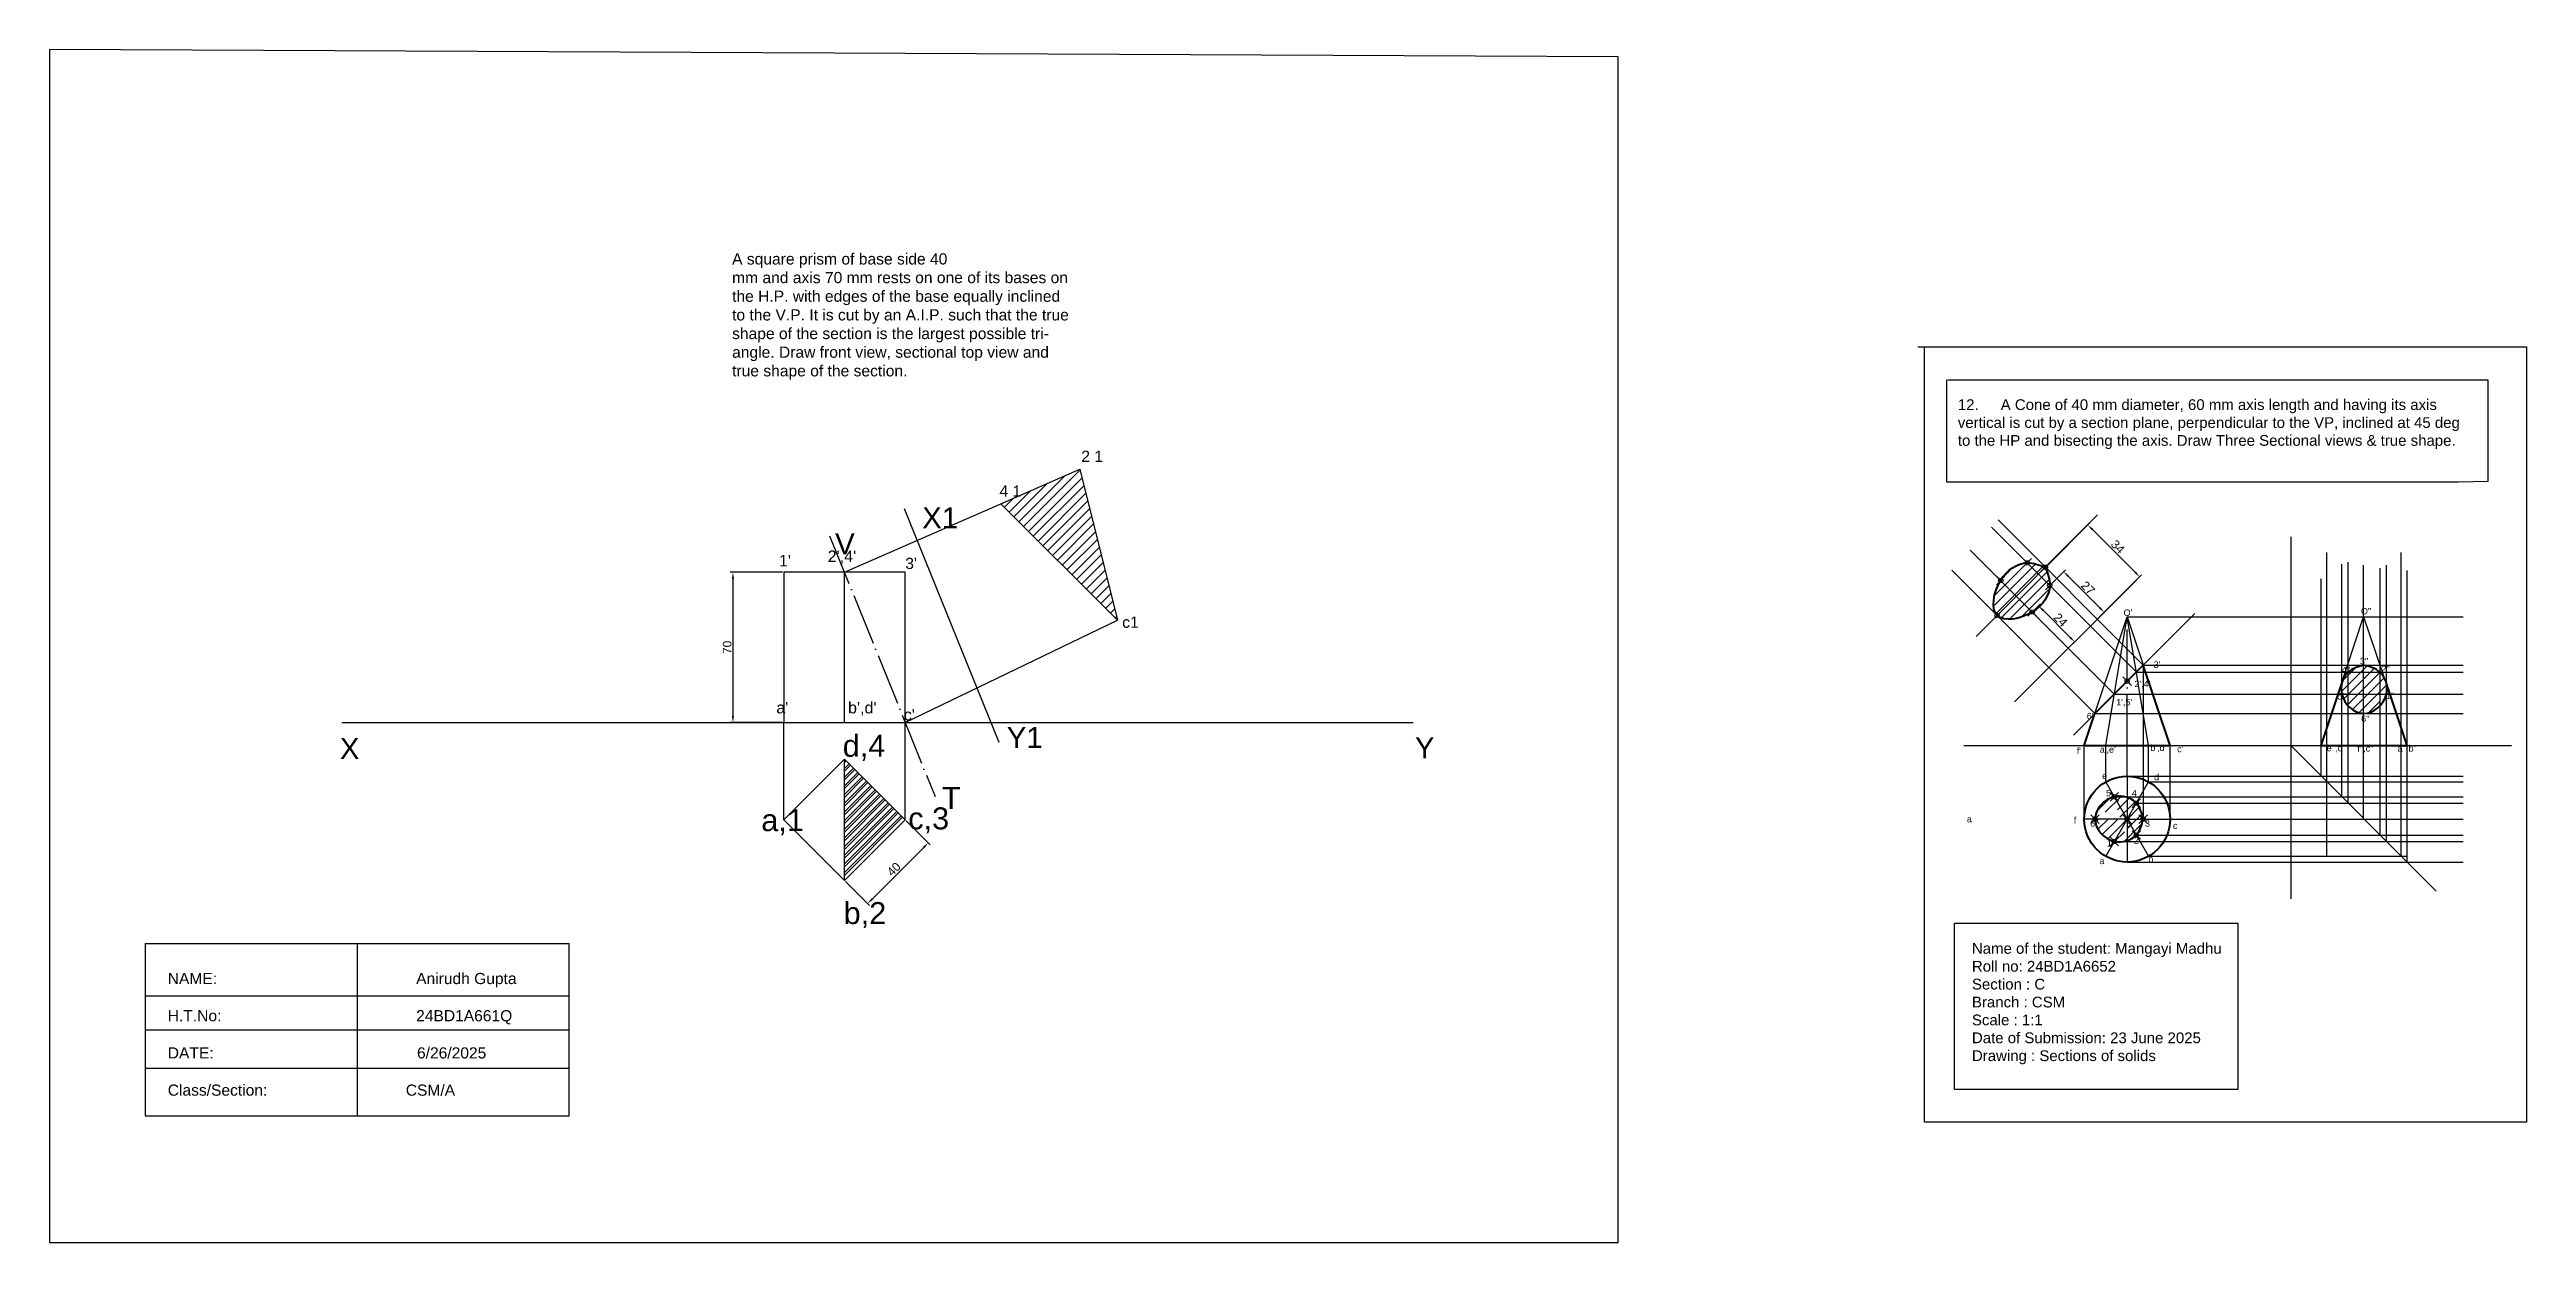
# Model space of a CAD drawing. Header units: millimetres. Extents: x 2302 to 7484, y 1369 to 1932.
# Drawn here: x 3833 to 4988, y 1376 to 1932 of the extents above; entities that cross this region are included whole.
import ezdxf

# ---------------------------------------------------------------- set-up
doc = ezdxf.new("R2010")
doc.units = ezdxf.units.MM
doc.header["$PDMODE"] = 35
doc.header["$PDSIZE"] = 2
doc.linetypes.add('ACAD_ISO04W100', pattern=[30, 24, -3, 0, -3])
doc.styles.get("Standard").update_dxf_attribs({"font": 'arial.ttf'})
doc.dimstyles.new('ISO-25', dxfattribs={"dimtxt": 4, "dimasz": 3, "dimexe": 1.25, "dimexo": 0.625, "dimtad": 1, "dimdec": 0, "dimtxsty": 'Standard', "dimcen": 2.5, "dimclrd": 6, "dimclre": 4, "dimadec": 0, "dimazin": 0, "dimtfac": 1, "dimtdec": 0, "dimtmove": 0, "dimatfit": 3, "dimfxl": 1, "dimarcsym": 1})
pattern_1 = [(45, (0, 0), (-2.245064030267288, 2.245064030267288), [])]

# ---------------------------------------------------------------- blocks, each defined once
blk = doc.blocks.new('*U10')
blk.add_line((-10, 0), (10, 0))
blk = doc.blocks.new('*U11')
at = {"color": 0, "linetype": 'ByBlock', "lineweight": -2, "transparency": 16777216}
for p, rotation in [((4796.564311213353, 1581.939501839718), 120), ((4806.564311213353, 1581.939501839718), 59.99999999999999), ((4791.564311213353, 1573.279247801873), 180), ((4796.564311213353, 1564.618993764029), 239.9999999999999), ((4806.564311213353, 1564.618993764029), 299.9999999999999)]:
    blk.add_blockref('*U10', p, dxfattribs=dict(at, rotation=rotation))
blk.add_blockref('*U10', (4811.564311213353, 1573.279247801873), dxfattribs=at)
blk = doc.blocks.new('*D12')
at = {"color": 4, "lineweight": -2, "transparency": 16777216}
for p, q in [((4763.890625626286, 1691.068167565049), (4784.095620500803, 1711.273162439566)), ((4788.094890746301, 1666.863902445033), (4808.299885620819, 1687.068897319551))]:
    blk.add_line(p, q, dxfattribs=at)
at = {"color": 6, "lineweight": -2, "transparency": 16777216}
blk.add_line((4805.294681800776, 1688.306334186628), (4785.33305736788, 1708.267958619524), dxfattribs=at)
at = {"color": 6, "transparency": 16777216}
for points in [[(4785.686610758473, 1708.621512010117), (4784.979503977287, 1707.914405228931), (4783.21173702432, 1710.389278963083)], [(4805.648235191369, 1688.659887577221), (4804.941128410183, 1687.952780796035), (4807.416002144336, 1686.185013843068)]]:
    blk.add_solid(points, dxfattribs=at)
at = {"layer": 'Defpoints', "color": 0, "transparency": 16777216}
for p in [(4783.21173702432, 1710.389278963083), (4763.448683888044, 1690.626225826807), (4787.652949008059, 1666.421960706791)]:
    blk.add_point(p, dxfattribs=at)
at = {"color": 0, "transparency": 16777216, "insert": (4797.200894485213, 1700.174171303961), "char_height": 4, "attachment_point": 5, "rotation": 315}
blk.add_mtext('34', dxfattribs=at)
blk = doc.blocks.new('*D13')
at = {"color": 4, "lineweight": -2, "transparency": 16777216}
for p, q in [((4765.923072228405, 1682.607149534359), (4772.807923975583, 1689.492001281536)), ((4784.880605032015, 1663.649616730748), (4791.765456779192, 1670.534468477925))]:
    blk.add_line(p, q, dxfattribs=at)
at = {"color": 6, "lineweight": -2, "transparency": 16777216}
blk.add_line((4788.76025295915, 1671.771905345001), (4774.045360842659, 1686.486797461493), dxfattribs=at)
at = {"color": 6, "transparency": 16777216}
for points in [[(4774.398914233252, 1686.840350852087), (4773.691807452065, 1686.1332440709), (4771.924040499099, 1688.608117805053)], [(4789.113806349744, 1672.125458735595), (4788.406699568557, 1671.418351954408), (4790.88157330271, 1669.650585001442)]]:
    blk.add_solid(points, dxfattribs=at)
at = {"layer": 'Defpoints', "color": 0, "transparency": 16777216}
for p in [(4771.924040499099, 1688.608117805053), (4765.481130490163, 1682.165207796118), (4784.438663293774, 1663.207674992507)]:
    blk.add_point(p, dxfattribs=at)
at = {"color": 0, "transparency": 16777216, "insert": (4783.26475025157, 1680.991294753913), "char_height": 4, "attachment_point": 5, "rotation": 314.999999999999}
blk.add_mtext('27', dxfattribs=at)
blk = doc.blocks.new('*D14')
at = {"color": 4, "lineweight": -2, "transparency": 16777216}
for p, q in [((4757.737465082813, 1670.221328108521), (4761.101917073544, 1673.585780099252)), ((4774.594890746301, 1653.363902445034), (4777.959342737032, 1656.728354435765))]:
    blk.add_line(p, q, dxfattribs=at)
at = {"color": 6, "lineweight": -2, "transparency": 16777216}
blk.add_line((4774.954138916989, 1657.965791302842), (4762.339353940621, 1670.580576279209), dxfattribs=at)
at = {"color": 6, "transparency": 16777216}
for points in [[(4762.692907331214, 1670.934129669802), (4761.985800550027, 1670.227022888616), (4760.218033597061, 1672.701896622769)], [(4775.307692307582, 1658.319344693434), (4774.600585526396, 1657.612237912248), (4777.075459260549, 1655.844470959282)]]:
    blk.add_solid(points, dxfattribs=at)
at = {"layer": 'Defpoints', "color": 0, "transparency": 16777216}
for p in [(4757.295523344572, 1669.77938637028), (4760.218033597061, 1672.701896622769), (4774.152949008059, 1652.921960706792)]:
    blk.add_point(p, dxfattribs=at)
at = {"color": 0, "transparency": 16777216, "insert": (4770.508689779471, 1666.135127141691), "char_height": 4, "attachment_point": 5, "rotation": 315.00000000000034}
blk.add_mtext('24', dxfattribs=at)
blk = doc.blocks.new('*D89')
at = {"color": 4, "lineweight": -2, "transparency": 16777216}
for p, q in [((4232.131325110449, 1572.509332979707), (4243.352116886734, 1561.288541203422)), ((4203.847053862988, 1544.225061732246), (4215.067845639273, 1533.004269955962))]:
    blk.add_line(p, q, dxfattribs=at)
at = {"color": 6, "lineweight": -2, "transparency": 16777216}
blk.add_line((4216.30528250635, 1536.009473776004), (4240.346913066691, 1560.051104336346), dxfattribs=at)
at = {"color": 6, "transparency": 16777216}
for points in [[(4239.993359676097, 1560.404657726939), (4240.700466457284, 1559.697550945752), (4242.468233410251, 1562.172424679906)], [(4215.951729115756, 1536.363027166598), (4216.658835896943, 1535.655920385411), (4214.18396216279, 1533.888153432445)]]:
    blk.add_solid(points, dxfattribs=at)
at = {"layer": 'Defpoints', "color": 0, "transparency": 16777216}
for p in [(4231.689383372208, 1572.951274717949), (4242.468233410251, 1562.172424679906), (4203.405112124747, 1544.667003470488)]:
    blk.add_point(p, dxfattribs=at)
at = {"color": 0, "transparency": 16777216, "insert": (4226.440037560645, 1549.916349282051), "char_height": 4, "attachment_point": 5, "rotation": 45}
blk.add_mtext('40', dxfattribs=at)
blk = doc.blocks.new('*D90')
at = {"color": 4, "lineweight": -2, "transparency": 16777216}
for p, q in [((4174.495840877287, 1688.286652471672), (4150.133592795861, 1688.286652471672)), ((4174.495840877286, 1618.296252381821), (4150.133592795861, 1618.296252381821))]:
    blk.add_line(p, q, dxfattribs=at)
at = {"color": 6, "lineweight": -2, "transparency": 16777216}
blk.add_line((4151.383592795861, 1685.286652471672), (4151.383592795861, 1621.296252381821), dxfattribs=at)
at = {"color": 6, "transparency": 16777216}
for points in [[(4150.883592795861, 1685.286652471672), (4151.883592795861, 1685.286652471672), (4151.383592795861, 1688.286652471672)], [(4150.883592795861, 1621.296252381821), (4151.883592795861, 1621.296252381821), (4151.383592795861, 1618.296252381821)]]:
    blk.add_solid(points, dxfattribs=at)
at = {"layer": 'Defpoints', "color": 0, "transparency": 16777216}
for p in [(4175.120840877287, 1688.286652471672), (4151.383592795861, 1618.296252381821), (4175.120840877286, 1618.296252381821)]:
    blk.add_point(p, dxfattribs=at)
at = {"color": 0, "transparency": 16777216, "insert": (4148.716300844973, 1653.291452426745), "char_height": 4, "attachment_point": 5, "rotation": 90}
blk.add_mtext('70', dxfattribs=at)

msp = doc.modelspace()

# ---------------------------------------------------------------- hatches: boundary and pattern name
at = {"transparency": 33554687}
h = msp.add_hatch(dxfattribs=at)
h.set_pattern_fill('ANSI31', color=256)
h.set_pattern_definition(pattern_1)
h.paths.add_polyline_path([(4313.219828597603, 1736.385008041491), (4276.28132773093, 1720.212837683491), (4330.757580104204, 1665.913260093505)])
h = msp.add_hatch()
h.set_pattern_fill('ANSI31', color=256)
h.set_pattern_definition(pattern_1)
edge = h.paths.add_edge_path()
edge.add_line((4760.218290974995, 1687.428047311285), (4754.975727966414, 1692.670610319867))
edge.add_spline(control_points=[(4754.975727966415, 1692.670610319867), (4750.226756495305, 1692.611734430557), (4745.622600789795, 1689.457733142509), (4742.587726175991, 1684.494205505109), (4742.585063074722, 1684.489846640129)], knot_values=[56.42424388376079, 56.42424388376079, 56.42424388376079, 56.42424388376079, 71.25508276560957, 71.26811417791517, 71.26811417791517, 71.26811417791517, 71.26811417791517], degree=3, periodic=0)
edge.add_line((4742.585063074722, 1684.489846640129), (4749.932576689281, 1677.142333025571))
edge.add_line((4749.932576689281, 1677.142333025571), (4760.218290974995, 1687.428047311285))
edge = h.paths.add_edge_path()
edge.add_spline(control_points=[(4763.432576689281, 1690.64233302557), (4760.601742817094, 1691.671904147201), (4757.765866643268, 1692.703309148314), (4754.980679978214, 1692.67067171297), (4754.975727966415, 1692.670610319867)], knot_values=[71.26811417791515, 71.26811417791515, 71.26811417791515, 71.26811417791515, 79.95038619534533, 79.9658511206648, 79.9658511206648, 79.9658511206648, 79.9658511206648], degree=3, periodic=0)
edge.add_line((4754.975727966414, 1692.670610319867), (4765.481130490162, 1682.165207796118))
edge.add_spline(control_points=[(4765.481130490162, 1682.165207796118), (4765.514518490537, 1684.95110364641), (4764.481601189426, 1687.788664736473), (4763.448683888316, 1690.626225826535)], knot_values=[0, 0, 0, 0, 8.701704735303343, 8.701704735303343, 8.701704735303343, 8.701704735303343], degree=3, periodic=0)
edge = h.paths.add_edge_path()
edge.add_spline(control_points=[(4742.585063074722, 1684.489846640128), (4739.227098564553, 1678.993655383157), (4737.794175041533, 1671.285508250072), (4740.932576689282, 1668.142333025571)], knot_values=[39.99264191926843, 39.99264191926843, 39.99264191926843, 39.99264191926843, 56.42424388376011, 56.42424388376049, 56.42424388376049, 56.42424388376049], degree=3, periodic=0)
edge.add_line((4740.932576689282, 1668.142333025571), (4749.932576689281, 1677.142333025571))
edge.add_line((4749.932576689281, 1677.142333025571), (4742.585063074722, 1684.489846640129))
edge = h.paths.add_edge_path()
edge.add_line((4749.932576689281, 1677.142333025571), (4740.932576689282, 1668.142333025571))
edge.add_spline(control_points=[(4740.932576689285, 1668.142333025569), (4744.07346730956, 1664.996665042762), (4751.792936738454, 1666.423212525231), (4757.295523344573, 1669.77938637028)], knot_values=[0, 0, 0, 0, 16.4446333767954, 16.4446333767954, 16.4446333767954, 16.4446333767954], degree=3, periodic=0)
edge.add_line((4757.295523344572, 1669.779386370279), (4749.932576689281, 1677.142333025571))
edge = h.paths.add_edge_path()
edge.add_spline(control_points=[(4757.295523344572, 1669.77938637028), (4762.263288244393, 1672.809358239618), (4765.42416597434, 1677.4120867208), (4765.481130490161, 1682.165207796117)], knot_values=[0, 0, 0, 0, 14.84630380716513, 14.84630380716513, 14.84630380716513, 14.84630380716513], degree=3, periodic=0)
edge.add_line((4765.481130490161, 1682.165207796119), (4760.218290974995, 1687.428047311285))
edge.add_line((4760.218290974995, 1687.428047311285), (4749.932576689281, 1677.142333025571))
edge.add_line((4749.932576689281, 1677.142333025571), (4757.295523344571, 1669.77938637028))
h = msp.add_hatch()
h.set_pattern_fill('ANSI31', color=256)
h.set_pattern_definition(pattern_1)
h.paths.add_polyline_path([(4919.489753084873, 1641.796312787213), (4911.758872817574, 1641.796312787213), (4911.758872817574, 1631.510598501499), (4919.489753084873, 1631.510598501499)])
h.paths.add_polyline_path([(4911.758872817574, 1641.796312787213), (4904.643603305712, 1641.796312787213), (4904.643603305712, 1631.510598501499), (4911.758872817574, 1631.510598501499)])
edge = h.paths.add_edge_path()
edge.add_spline(control_points=[(4904.643603305713, 1641.796312787213), (4903.172743473949, 1640.463086605766), (4902.137526074071, 1638.546576398613), (4901.674373349879, 1636.449448734017)], knot_values=[51.21089425023874, 51.21089425024012, 51.21089425024012, 51.21089425024012, 57.2822934574469, 57.2822934574469, 57.2822934574469, 57.2822934574469], degree=3, periodic=0)
edge.add_line((4901.674373349879, 1636.449448734019), (4901.674373349879, 1631.510598501499))
edge.add_line((4901.674373349879, 1631.510598501499), (4904.643603305712, 1631.510598501499))
edge.add_line((4904.643603305712, 1631.510598501499), (4904.643603305712, 1641.796312787213))
edge = h.paths.add_edge_path()
edge.add_line((4911.758872817574, 1631.510598501499), (4904.643603305712, 1631.510598501499))
edge.add_line((4904.643603305712, 1631.510598501499), (4904.643603305712, 1626.029342440822))
edge.add_spline(control_points=[(4904.643603305713, 1626.02934244082), (4906.570595664646, 1623.959097074429), (4909.146389066297, 1622.572287183827), (4911.758872817576, 1622.510598501499)], knot_values=[33.06003239546973, 33.06003239546973, 33.06003239546973, 33.06003239546973, 40.815874287241, 40.81587428724387, 40.81587428724387, 40.81587428724387], degree=3, periodic=0)
edge.add_line((4911.758872817574, 1622.510598501499), (4911.758872817574, 1631.510598501499))
edge = h.paths.add_edge_path()
edge.add_line((4904.643603305712, 1631.510598501499), (4901.674373349879, 1631.510598501499))
edge.add_spline(control_points=[(4901.674373349878, 1631.5105985015), (4902.138963986371, 1629.481765675343), (4903.212315631013, 1627.567032335012), (4904.643603305712, 1626.02934244082)], knot_values=[40.81587428724387, 40.81587428724387, 40.81587428724387, 40.81587428724502, 46.57658260305072, 46.57658260305072, 46.57658260305072, 46.57658260305072], degree=3, periodic=0)
edge.add_line((4904.643603305712, 1626.029342440821), (4904.643603305712, 1631.510598501499))
edge = h.paths.add_edge_path()
edge.add_line((4919.489753084873, 1631.510598501499), (4911.758872817574, 1631.510598501499))
edge.add_line((4911.758872817574, 1631.510598501499), (4911.758872817574, 1622.510598501498))
edge.add_spline(control_points=[(4911.758872817577, 1622.510598501499), (4914.558939500454, 1622.444480415975), (4917.401154613365, 1623.900609436324), (4919.489753084873, 1626.125383241412)], knot_values=[24.74730146721566, 24.74730146721853, 24.74730146721853, 24.74730146721853, 33.0600323954726, 33.0600323954726, 33.0600323954726, 33.0600323954726], degree=3, periodic=0)
edge.add_line((4919.489753084873, 1626.125383241412), (4919.489753084873, 1631.510598501499))
edge = h.paths.add_edge_path()
edge.add_line((4922.458983040706, 1635.896812499181), (4921.142418760257, 1639.786639851654))
edge.add_spline(control_points=[(4921.142418760255, 1639.786639851656), (4920.679231004934, 1640.544909928562), (4920.12439249044, 1641.225849808356), (4919.489753084873, 1641.796312787213)], knot_values=[8.372463338848926, 8.372463338848926, 8.372463338848926, 8.372463338848926, 10.98773520951929, 10.98773520951929, 10.98773520951929, 10.98773520951958], degree=3, periodic=0)
edge.add_line((4919.489753084873, 1641.796312787213), (4919.489753084873, 1631.510598501499))
edge.add_line((4919.489753084873, 1631.510598501499), (4922.458983040706, 1631.510598501499))
edge.add_line((4922.458983040706, 1631.510598501499), (4922.458983040706, 1635.896812499181))
edge = h.paths.add_edge_path()
edge.add_spline(control_points=[(4919.489753084873, 1641.796312787213), (4917.458035, 1643.622578128961), (4914.608453908787, 1644.31658831523), (4911.758872817574, 1645.010598501499)], knot_values=[0, 0, 0, 0, 8.372463338848837, 8.372463338848837, 8.372463338848837, 8.372463338848837], degree=3, periodic=0)
edge.add_line((4911.758872817574, 1645.010598501499), (4911.758872817574, 1641.796312787213))
edge.add_line((4911.758872817574, 1641.796312787213), (4919.489753084873, 1641.796312787213))
edge = h.paths.add_edge_path()
edge.add_spline(control_points=[(4911.758872817574, 1645.010598501499), (4909.146974942579, 1644.260696520199), (4906.535077067582, 1643.510794538899), (4904.64360330571, 1641.796312787211)], knot_values=[0, 0, 0, 0, 7.807604810666471, 7.807604810666471, 7.807604810666471, 7.807604810666471], degree=3, periodic=0)
edge.add_line((4904.643603305712, 1641.796312787213), (4911.758872817574, 1641.796312787213))
edge.add_line((4911.758872817574, 1641.796312787213), (4911.758872817574, 1645.010598501499))
edge = h.paths.add_edge_path()
edge.add_spline(control_points=[(4795.564311213353, 1583.671552647287), (4790.726758833611, 1582.545443329061), (4782.401863593096, 1573.279247801874), (4792.444500920381, 1562.101084186026), (4799.671965723172, 1562.554751681716), (4801.564311213346, 1563.168435123061)], knot_values=[13.12146264214659, 13.12146264214659, 13.12146264214659, 13.12146264214667, 26.86918972701402, 40.61691681188172, 46.29027334763653, 46.29027334763653, 46.29027334763653, 46.29027334763653], degree=3, periodic=0)
edge.add_line((4786.733688297459, 1573.279247801873), (4801.564311213353, 1573.279247801873))
edge.add_line((4801.564311213353, 1573.279247801873), (4795.564311213353, 1583.671552647287))
edge = h.paths.add_edge_path(flags=17)
edge.add_spline(control_points=[(4801.564311213347, 1583.390060480686), (4801.227222343183, 1583.499377652923), (4800.883185350321, 1583.593427101348), (4800.534087786058, 1583.671552647287)], knot_values=[50.95301879011829, 50.95301879011829, 50.95301879011829, 50.95301879011829, 51.96362988338979, 51.96362988338979, 51.96362988338979, 51.96362988338979], degree=3, periodic=0)
edge.add_line((4800.53408778606, 1583.671552647287), (4795.564311213353, 1583.671552647287))
edge.add_line((4795.564311213353, 1583.671552647287), (4801.564311213353, 1573.279247801873))
edge.add_line((4801.564311213353, 1573.279247801873), (4801.564311213353, 1583.390060480684))
edge = h.paths.add_edge_path()
edge.add_spline(control_points=[(4805.850025499067, 1580.702322691454), (4804.749107454416, 1581.922795126231), (4803.242850705767, 1582.845713849752), (4801.564311213346, 1583.390060480686)], knot_values=[51.96362988338979, 51.96362988338979, 51.96362988338979, 51.96362988339006, 56.99598420203353, 56.99598420203353, 56.99598420203353, 56.99598420203353], degree=3, periodic=0)
edge.add_line((4801.564311213353, 1583.390060480683), (4801.564311213353, 1573.279247801873))
edge.add_line((4801.564311213353, 1573.279247801873), (4805.850025499067, 1580.702322691454))
edge = h.paths.add_edge_path()
edge.add_spline(control_points=[(4809.064311213353, 1573.279247801873), (4808.34198734495, 1576.009879183081), (4807.619663476546, 1578.740510564293), (4805.850025499014, 1580.702322691511)], knot_values=[0, 0, 0, 0, 8.089108323577706, 8.089108323577706, 8.089108323577706, 8.089108323577706], degree=3, periodic=0)
edge.add_line((4805.850025499067, 1580.702322691453), (4801.564311213353, 1573.279247801873))
edge.add_line((4801.564311213353, 1573.279247801873), (4809.064311213353, 1573.279247801873))
edge = h.paths.add_edge_path(flags=17)
edge.add_line((4801.564311213353, 1573.279247801873), (4786.66597440538, 1573.279247801873))
edge.add_spline(control_points=[(4787.016755034257, 1575.974062445374), (4786.723848359943, 1575.093334251829), (4785.749409368857, 1569.553193263258), (4790.726758833609, 1564.013052274686), (4795.564311213353, 1562.88694295646)], knot_values=[18.79481917790083, 18.79481917790083, 18.79481917790083, 18.79481917790083, 21.48627602760465, 35.23400311247234, 35.23400311247291, 35.23400311247291, 35.23400311247291], degree=3, periodic=0)
edge.add_line((4795.564311213353, 1562.88694295646), (4801.564311213353, 1573.279247801873))
edge = h.paths.add_edge_path()
edge.add_line((4801.564311213353, 1573.279247801873), (4801.564311213353, 1563.168435123064))
edge.add_spline(control_points=[(4801.564311213347, 1563.168435123061), (4803.242850705767, 1563.712781753996), (4804.749107454416, 1564.635700477517), (4805.850025499067, 1565.856172912293)], knot_values=[8.08910832350458, 8.08910832350458, 8.08910832350458, 8.08910832350458, 13.12146264214634, 13.12146264214634, 13.12146264214634, 13.12146264214659], degree=3, periodic=0)
edge.add_line((4805.850025499067, 1565.856172912293), (4801.564311213353, 1573.279247801873))
edge = h.paths.add_edge_path()
edge.add_spline(control_points=[(4805.85002549907, 1565.856172912297), (4807.619663476564, 1567.817985039512), (4808.341987344957, 1570.548616420692), (4809.064311213353, 1573.279247801874)], knot_values=[0, 0, 0, 0, 8.08910832349938, 8.08910832349938, 8.08910832349938, 8.08910832349938], degree=3, periodic=0)
edge.add_line((4809.064311213354, 1573.279247801873), (4801.564311213353, 1573.279247801873))
edge.add_line((4801.564311213353, 1573.279247801873), (4805.850025499068, 1565.856172912292))
h = msp.add_hatch()
h.set_pattern_fill('ANSI32', color=256, scale=0.3)
h.set_pattern_definition([(45, (0, 0), (-2.02055762724056, 2.02055762724056), []), (45, (1.347039, 0), (-2.02055762724056, 2.02055762724056), [])])
h.paths.add_polyline_path([(4231.689383372208, 1572.95127471795), (4203.405112124747, 1601.235545965412), (4203.405112124747, 1544.667003470488)])
h = msp.add_hatch()
h.set_pattern_fill('ANSI31', color=256)
h.set_pattern_definition(pattern_1)
edge = h.paths.add_edge_path()
edge.add_line((4801.564311213353, 1573.279247801873), (4786.733688297459, 1573.279247801873))
edge.add_spline(control_points=[(4801.564311213345, 1583.390060480686), (4799.671965723172, 1584.00374392203), (4792.444500920382, 1584.45741141772), (4782.401863593096, 1573.279247801874), (4790.726758833609, 1564.013052274686), (4795.564311213353, 1562.88694295646)], knot_values=[18.79481917790083, 18.79481917790083, 18.79481917790083, 18.79481917790083, 24.46817571365418, 38.21590279852153, 51.96362988338922, 51.96362988338979, 51.96362988338979, 51.96362988338979], degree=3, periodic=0)
edge.add_line((4795.564311213353, 1562.88694295646), (4801.564311213353, 1573.279247801873))
h = msp.add_hatch()
h.set_pattern_fill('ANSI31', color=256)
h.set_pattern_definition(pattern_1)
edge = h.paths.add_edge_path()
edge.add_spline(control_points=[(4795.564311213353, 1583.671552647287), (4790.726758833611, 1582.545443329061), (4782.401863593096, 1573.279247801874), (4792.444500920381, 1562.101084186026), (4799.671965723172, 1562.554751681716), (4801.564311213346, 1563.168435123061)], knot_values=[13.12146264214659, 13.12146264214659, 13.12146264214659, 13.12146264214667, 26.86918972701402, 40.61691681188172, 46.29027334763653, 46.29027334763653, 46.29027334763653, 46.29027334763653], degree=3, periodic=0)
edge.add_line((4786.733688297459, 1573.279247801873), (4801.564311213353, 1573.279247801873))
edge.add_line((4801.564311213353, 1573.279247801873), (4795.564311213353, 1583.671552647287))
edge = h.paths.add_edge_path(flags=17)
edge.add_line((4801.564311213353, 1573.279247801873), (4786.66597440538, 1573.279247801873))
edge.add_spline(control_points=[(4787.016755034257, 1575.974062445374), (4786.723848359943, 1575.093334251829), (4785.749409368857, 1569.553193263258), (4790.726758833609, 1564.013052274686), (4795.564311213353, 1562.88694295646)], knot_values=[18.79481917790083, 18.79481917790083, 18.79481917790083, 18.79481917790083, 21.48627602760465, 35.23400311247234, 35.23400311247291, 35.23400311247291, 35.23400311247291], degree=3, periodic=0)
edge.add_line((4795.564311213353, 1562.88694295646), (4801.564311213353, 1573.279247801873))

# ---------------------------------------------------------------- linework, layer by layer
for p, q in [((3832.697521045637, 1931.896206989353), (3832.697521045637, 1375.98933568913)), ((4564.18800405151, 1928.55409399639), (3832.697521045637, 1931.896206989353)), ((4564.18800405151, 1375.98933568913), (4564.18800405151, 1928.55409399639)), ((4703.979818981609, 1793.355658157511), (4987.774536090958, 1793.355658157511)), ((4707.089897668634, 1432.107085161531), (4707.089897668634, 1793.355658157511)), ((4987.774536090958, 1793.355658157511), (4987.774536090958, 1432.107085161531)), ((4717.484540000943, 1730.268934321177), (4717.484540000943, 1778.01646351536)), ((4717.967237104466, 1778.01646351536), (4955.936516330413, 1778.01646351536)), ((4955.936516330413, 1778.01646351536), (4969.760952202589, 1778.01646351536)), ((4969.760952202589, 1778.01646351536), (4969.760952202589, 1730.64118559851)), ((4276.28132773093, 1720.212837683491), (4313.219828597603, 1736.385008041491)), ((4313.219828597603, 1736.385008041491), (4330.757580104204, 1665.913260093505)), ((4955.936516330413, 1730.268934321177), (4717.484540000943, 1730.268934321177)), ((4969.760952202589, 1730.64118559851), (4955.936516330413, 1730.268934321177)), ((4203.381343573743, 1688.296248346506), (4276.28132773093, 1720.212837683491)), ((4231.302753862492, 1717.972266342356), (4275.337565106627, 1609.083179307714)), ((4330.757580104204, 1665.913260093505), (4276.28132773093, 1720.212837683491)), ((4731.146953120762, 1658.356709457052), (4787.809295462465, 1715.019051798755)), ((4809.064311213353, 1645.010598501498), (4741.340858760936, 1712.734050953915)), ((4795.564311213353, 1631.510598501499), (4728.397902293395, 1698.677007421457)), ((4805.850025499068, 1641.796312787213), (4738.25920245914, 1709.38713582714)), ((4877.835327495666, 1704.823254554006), (4877.835327495666, 1536.179927812903)), ((4203.381343573743, 1688.296248346506), (4175.120840877285, 1688.286652471671)), ((4175.120840877285, 1688.286652471671), (4175.120840877285, 1618.296252381821)), ((4231.689383372208, 1688.364859534202), (4203.381343573743, 1688.296248346506)), ((4203.405112124747, 1618.296252381821), (4203.381343573743, 1688.296248346506)), ((4231.689383372208, 1618.296252381821), (4231.689383372208, 1688.364859534202)), ((4786.564311213353, 1622.510598501499), (4719.769264648367, 1689.305645066485)), ((4894.730416147014, 1555.958739726185), (4894.730416147014, 1697.461530409299)), ((4894.730416147014, 1590.599755877562), (4894.730416147014, 1694.329325164952)), ((4901.674373349879, 1583.671552647287), (4901.674373349879, 1692.138610540045)), ((4904.643603305712, 1580.702322691454), (4904.643603305712, 1692.960127865032)), ((4911.758872817574, 1573.587053179591), (4911.758872817574, 1691.590930565112)), ((4919.489753084873, 1565.856172912293), (4919.489753084873, 1690.221733265192)), ((4922.458983040706, 1562.88694295646), (4922.458983040706, 1691.590930565112)), ((4929.387186270981, 1555.958739726185), (4929.387186270981, 1697.461530409299)), ((4932.066678195292, 1553.279247801873), (4932.066678195292, 1689.126378590152)), ((4749.088273838163, 1627.857285536896), (4805.750616179866, 1684.519627878599)), ((4892.066678195291, 1593.279247801873), (4892.066678195291, 1685.292626677859)), ((4231.689383372208, 1618.296252381821), (4330.757580104204, 1665.913260093505)), ((4776.496577552619, 1612.442864840765), (4833.158919894322, 1669.105207182468)), ((4781.564311213353, 1607.510598501499), (4801.564311213353, 1667.510598501499)), ((4791.564311213353, 1607.510598501499), (4801.564311213353, 1667.510598501499)), ((4801.564311213353, 1667.510598501499), (4821.564311213353, 1607.510598501499)), ((4811.564311213353, 1607.510598501499), (4801.564311213353, 1667.510598501499)), ((4801.564311213353, 1667.510598501499), (4958.292857235938, 1667.510598501499)), ((4892.066678195291, 1607.510598501499), (4911.758872817574, 1667.510598501499)), ((4911.758872817574, 1667.510598501499), (4932.066678195292, 1607.510598501499)), ((4805.850025499068, 1641.796312787213), (4958.292857235939, 1641.796312787213)), ((4809.064311213353, 1645.010598501499), (4958.292857235938, 1645.010598501498)), ((4809.064311213353, 1645.010598501498), (4809.064311213353, 1573.279247801873)), ((4795.564311213353, 1631.510598501499), (4958.292857235938, 1631.510598501499)), ((3969.07369439926, 1618.296252381821), (4468.677682606147, 1618.296252381821)), ((4175.120840877285, 1572.95127471795), (4175.120840877285, 1618.296252381821)), ((4231.689383372208, 1572.95127471795), (4231.689383372208, 1618.296252381821)), ((4786.564311213353, 1622.510598501499), (4958.292857235938, 1622.510598501499)), ((4725.436542435824, 1607.510598501499), (4980.844159010813, 1607.510598501499)), ((4781.564311213353, 1573.279247801873), (4781.564311213353, 1607.510598501499)), ((4791.564311213353, 1590.599755877562), (4791.564311213353, 1607.510598501499)), ((4801.564311213353, 1593.279247801873), (4801.564311213353, 1607.510598501499)), ((4811.564311213353, 1590.599755877562), (4811.564311213353, 1607.510598501499)), ((4821.564311213353, 1573.279247801873), (4821.564311213353, 1607.510598501499)), ((4877.835327495666, 1607.510598501499), (4945.682418139483, 1539.663507857683)), ((4980.844159010813, 1607.510598501499), (4980.844159010813, 1607.510598501499)), ((4203.405112124747, 1601.235545965412), (4175.120840877285, 1572.95127471795)), ((4231.689383372208, 1572.95127471795), (4203.405112124747, 1601.235545965412)), ((4203.405112124747, 1544.667003470488), (4203.405112124747, 1601.235545965412)), ((4795.564311213353, 1583.671552647287), (4958.292857235938, 1583.671552647287)), ((4801.564311213353, 1593.279247801873), (4801.564311213353, 1553.279247801873)), ((4801.564311213353, 1593.279247801873), (4958.292857235939, 1593.279247801873)), ((4811.564311213353, 1590.599755877562), (4958.292857235938, 1590.599755877562)), ((4175.120840877285, 1572.95127471795), (4203.405112124747, 1544.667003470488)), ((4203.405112124747, 1544.667003470488), (4231.689383372208, 1572.95127471795)), ((4801.564311213353, 1573.279247801873), (4810.135739784781, 1573.279247801873)), ((4805.850025499067, 1580.702322691454), (4958.292857235938, 1580.702322691454)), ((4809.064311213353, 1573.279247801874), (4958.292857235938, 1573.279247801874)), ((4795.564311213353, 1562.88694295646), (4958.292857235939, 1562.88694295646)), ((4805.850025499067, 1565.856172912293), (4958.292857235938, 1565.856172912293)), ((4801.564311213353, 1553.279247801873), (4958.292857235939, 1553.279247801874)), ((4811.564311213353, 1555.958739726185), (4932.066678195292, 1555.958739726185)), ((4721.026758324758, 1447.193318320602), (4721.026758324758, 1524.710029239487)), ((4721.026758324758, 1524.710029239487), (4853.131867654937, 1524.710029239487)), ((4853.131867654937, 1524.710029239487), (4853.131867654937, 1447.193318320602)), ((3877.296741048493, 1515.236263583196), (3877.296741048493, 1435.048224259892)), ((3877.296741048493, 1515.236263583196), (4074.964817178037, 1515.236263583196)), ((3976.130779113265, 1515.236263583196), (3976.130779113265, 1435.048224259892)), ((4074.964817178037, 1435.048224259892), (4074.964817178037, 1515.236263583196)), ((3877.296741048493, 1490.880083023133), (4074.964817178037, 1490.880083023133)), ((3877.296741048493, 1475.142243921544), (4074.964817178037, 1475.142243921544)), ((3877.296741048493, 1457.156143288853), (4074.964817178037, 1457.156143288853)), ((4725.07714804399, 1447.193318320602), (4721.026758324758, 1447.193318320602)), ((4853.131867654937, 1447.193318320602), (4725.07714804399, 1447.193318320602)), ((4725.07714804399, 1447.193318320602), (4725.07714804399, 1447.193318320602)), ((3877.296741048493, 1435.048224259892), (4074.964817178037, 1435.048224259892)), ((4987.774536090958, 1432.107085161531), (4707.089897668634, 1432.107085161531)), ((3832.697521045637, 1375.98933568913), (4564.18800405151, 1375.98933568913))]:
    msp.add_line(p, q)
at = {"linetype": 'ACAD_ISO04W100'}
for p, q in [((4196.48194282577, 1705.357056087177), (4245.640503678071, 1583.833927721404)), ((4801.564311213353, 1607.510598501499), (4801.564311213353, 1667.510598501499))]:
    msp.add_line(p, q, dxfattribs=at)
at = {"lineweight": 70}
for p, q in [((4786.564311213353, 1622.510598501499), (4809.064311213353, 1645.010598501498)), ((4821.564311213353, 1607.510598501499), (4809.064311213353, 1645.010598501498)), ((4892.066678195291, 1607.510598501499), (4901.674373349879, 1636.449448734016)), ((4932.066678195292, 1607.510598501499), (4922.458983040706, 1636.506458869232)), ((4781.564311213353, 1607.510598501499), (4786.564311213353, 1622.510598501499)), ((4781.564311213353, 1607.510598501499), (4821.564311213353, 1607.510598501499)), ((4892.066678195291, 1607.510598501499), (4932.066678195292, 1607.510598501499))]:
    msp.add_line(p, q, dxfattribs=at)
msp.add_circle((4801.564311213353, 1573.279247801873), 20, dxfattribs=at)
for points in [[(4763.448683888316, 1690.626225826535), (4765.481130490163, 1682.165207796118), (4757.295523344572, 1669.779386370279), (4740.932576689282, 1668.142333025571), (4742.593056009531, 1684.502919057994), (4754.99058448578, 1692.670784410418), (4763.432576689281, 1690.64233302557)], [(4911.758872817574, 1645.010598501499), (4919.489753084873, 1641.796312787213), (4922.458983040706, 1631.510598501499), (4911.758872817574, 1622.510598501499), (4901.674373349879, 1631.510598501499), (4904.643603305712, 1641.796312787213), (4911.758872817574, 1645.010598501499)], [(4809.064311213353, 1573.279247801874), (4805.850025499067, 1565.856172912293), (4795.564311213353, 1562.88694295646), (4786.564311213353, 1573.279247801874), (4795.564311213353, 1583.671552647287), (4805.850025499067, 1580.702322691454), (4809.064311213353, 1573.279247801874)]]:
    msp.add_spline(points, degree=3, dxfattribs=at)
for p in [(4742.593056009531, 1684.502919057994), (4754.99058448578, 1692.670784410418), (4763.448683888316, 1690.626225826535), (4763.448683888044, 1690.626225826807), (4765.481130490163, 1682.165207796118), (4740.932576689282, 1668.142333025571), (4740.932576689282, 1668.142333025571), (4757.295523344572, 1669.779386370279), (4801.564311213353, 1637.510598501499), (4795.564311213353, 1583.671552647287), (4805.850025499067, 1580.702322691454), (4786.564311213353, 1573.279247801874), (4801.564311213353, 1573.279247801873), (4809.064311213353, 1573.279247801874), (4795.564311213353, 1562.88694295646), (4805.850025499067, 1565.856172912293)]:
    msp.add_point(p)

# ---------------------------------------------------------------- block references
msp.add_blockref('*U11', (0, 0))

# ---------------------------------------------------------------- texts
for s, height, p in [('2 1', 5.213272341839911, (4313.847562768751, 1739.742965775269)), ('4 1', 5.213272341839911, (4275.676577150749, 1723.548422112333)), ('X1', 9.776501654079766, (4239.663801550021, 1708.828589895038)), ("2',4'", 5.367793978068221, (4195.570008891147, 1693.075573476748)), ('V', 9.776501654079766, (4199.046325962496, 1696.615260188766)), ("1'", 5.367793978068221, (4172.86008546126, 1691.012958801279)), ("3'", 5.213272341839911, (4231.759076833092, 1689.853560383322)), ('c1', 5.213272341839911, (4332.93308356066, 1662.427034960736)), ("O'", 3, (4799.906322226687, 1667.968553113887)), ("O''", 3, (4910.596791608024, 1668.697389097442)), ("3'", 3, (4813.951347068589, 1643.776556405654)), ("4''", 3, (4901.686013259152, 1641.327764253363)), ("3''", 3, (4910.112069192972, 1645.398672371273)), ("2''", 3, (4920.095261767568, 1641.731591793655)), ("1',5'", 3, (4796.459562715744, 1626.284772052809)), ("2',4'", 3, (4804.951347068589, 1634.776556405654)), ("5''", 3, (4899.603010924297, 1628.991081473654)), ("1''", 3, (4922.278888230045, 1629.215098086117)), ("a'", 5.367793978068221, (4171.62139390946, 1622.533880688199)), ("b',d'", 5.367793978068221, (4205.066905295476, 1622.533880688199)), ("c'", 5.367793978068221, (4231.080099473205, 1619.233677858341)), ("6'", 3, (4782.743179300312, 1619.776556405653)), ("6''", 3, (4910.708286187582, 1618.547599909437)), ('X', 9.776501654079766, (3968.084386553004, 1601.27018089826)), ('d,4', 10.23374242479622, (4202.589466226047, 1602.320160123065)), ('Y1', 9.776501654079766, (4279.098271579234, 1606.394230438342)), ('Y', 9.776501654079766, (4469.423147363297, 1601.660878042043)), ("f'", 3, (4778.050041952663, 1603.64864107907)), ("a',e'", 3, (4788.805151182391, 1604.234808826563)), ("b',d'", 3, (4812.395413955899, 1605.016364064945)), ("c'", 3, (4824.895413955899, 1604.430198954866)), ("e'',d''", 3, (4894.599671448841, 1604.896926165394)), ("f'',c''", 3, (4908.868187571959, 1604.723376456784)), ("a'',b''", 3, (4927.65708913949, 1604.761088829829)), ('e', 3, (4789.872551126875, 1591.96967907019)), ('d', 3, (4814.158265412589, 1591.320540800275)), ('T', 10.23374242479622, (4248.835144764234, 1577.981210206995)), ('5', 3, (4791.711228015305, 1583.897465910695)), ('4', 3, (4803.79118452603, 1583.897465910695)), ('a,1', 10.23374242479622, (4164.60193657456, 1567.668098131435)), ('c,3', 10.23374242479622, (4233.144622703425, 1568.493144001623)), ('a', 3, (4726.81661804501, 1571.800208410626)), ('f', 3, (4776.666057526138, 1571.221032445841)), ('6', 3, (4784.295052566655, 1569.745307384565)), ('a', 3, (4801.108528165883, 1569.848269363114)), ('3', 3, (4809.872551126875, 1569.745307384565)), ('c', 3, (4822.924121150833, 1568.743043456846)), ('1', 3, (4792.09350669826, 1560.501687998141)), ('2', 3, (4804.708649321556, 1561.876772004588)), ('a', 3, (4788.645383169965, 1552.301297449926)), ('b', 3, (4811.411512857812, 1553.125607795617)), ('b,2', 10.23374242479622, (4203.002382065257, 1524.353015804616))]:
    msp.add_text(s, height=height).set_placement(p)
at = {"insert": (4150.99132834519, 1836.945033963615), "char_height": 5.213272341839911, "width": 164.4719857565025, "attachment_point": 1}
msp.add_mtext('A square prism of base side 40\\Pmm and axis 70 mm rests on one of its bases on\\Pthe H.P. with edges of the base equally inclined\\Pto the V.P. It is cut by an A.I.P. such that the true\\Pshape of the section is the largest possible tri-\\Pangle. Draw front view, sectional top view and\\Ptrue shape of the section.', dxfattribs=at)
at = {"attachment_point": 1}
for s, width, gutter_width, heights, insert, char_height in [('12.^IA Cone of 40 mm diameter, 60 mm axis length and having its axis vertical is cut by a section plane, perpendicular to the VP, inclined at 45 deg to the HP and bisecting the axis. Draw Three Sectional views & true shape. ', 236.6374393727938, 15, [0], (4722.597746395947, 1768.91966923006), 5), ('Name of the student: Mangayi Madhu\\PRoll no: 24BD1A6652\\PSection : C\\PBranch : CSM\\PScale : 1:1\\PDate of Submission: 23 June 2025\\PDrawing : Sections of solids', 162.0574408397133, 25, [57.00204638472033], (4729.177334418052, 1515.52082913824), 5), ('NAME:                                              Anirudh Gupta\\P\\PH.T.No:                                             24BD1A661Q\\P\\PDATE:                                               6/26/2025\\P\\PClass/Section:                                CSM/A', 175.899457978499, 12.5, [0], (3887.825710763769, 1501.583739363605), 5.2)]:
    msp.add_mtext_dynamic_manual_height_columns(s, width=width, gutter_width=gutter_width, heights=heights, dxfattribs=dict(at, insert=insert, char_height=char_height))

# ---------------------------------------------------------------- dimensions: what is measured, and where the dimension line sits
for p1, p2, distance, picture, middle in [((4787.652949008059, 1666.421960706792), (4763.448683888044, 1690.626225826807), -27.949177779221927, '*D12', (4797.200894485213, 1700.174171303961)), ((4784.438663293774, 1663.207674992506), (4765.481130490163, 1682.165207796118), -9.11165071578568, '*D13', (4783.26475025157, 1680.991294753913)), ((4774.152949008059, 1652.921960706792), (4757.295523344572, 1669.779386370279), -4.133053635244871, '*D14', (4770.508689779471, 1666.135127141691)), ((4203.405112124747, 1544.667003470488), (4231.689383372208, 1572.951274717949), -15.243595910586084, '*D89', (4226.440037560645, 1549.916349282051))]:
    dim = msp.add_aligned_dim(p1=p1, p2=p2, distance=distance, dimstyle='ISO-25')
    dim.commit()
    dim.dimension.update_dxf_attribs({"geometry": picture, "text_midpoint": middle})
dim = msp.add_linear_dim(base=(4151.383592795861, 1618.296252381821), p1=(4175.120840877285, 1688.286652471671), p2=(4175.120840877285, 1618.296252381821), angle=90, dimstyle='ISO-25')
dim.commit()
dim.dimension.update_dxf_attribs({"geometry": '*D90', "text_midpoint": (4148.716300844973, 1653.291452426745)})

doc.saveas('drawing.dxf')
